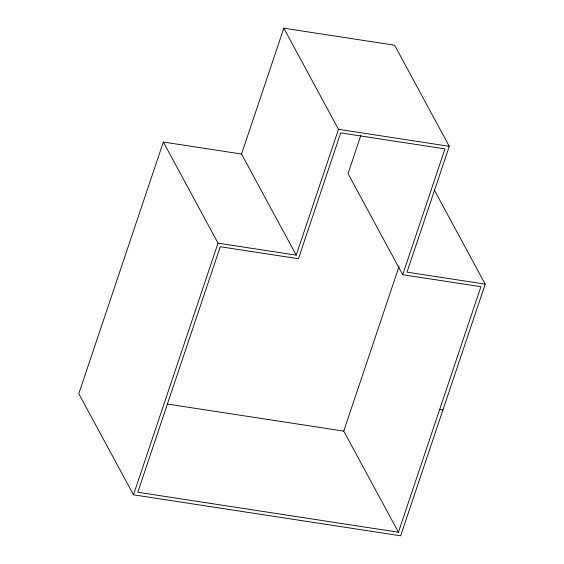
<?xml version="1.0" encoding="UTF-8"?>
<svg xmlns="http://www.w3.org/2000/svg" width="564" height="564" viewBox="0 0 564 564"><rect width="100%" height="100%" fill="white"/><g stroke="black" fill="none" stroke-linecap="round" stroke-linejoin="round"><path stroke-width="0.85" d="M163.348 142.036L218.021 243.154L296.22 255.154L241.54 154.028L163.348 142.036L78.805 393.7L133.485 494.818L400.651 535.8L485.195 284.136L434.273 189.962M241.54 154.028L283.812 28.2L394.589 45.19L449.268 146.316L406.996 272.144L485.195 284.136M133.485 494.818L218.021 243.154M296.22 255.154L338.485 129.318L283.812 28.2M360.911 135.261L348.03 173.592L402.71 274.71L480.902 286.709L398.431 532.233L137.771 492.252L220.249 246.729L298.448 258.721L340.712 132.892L444.975 148.882L402.71 274.71M398.431 532.233L343.751 431.107L399.016 266.596M338.485 129.318L449.268 146.316M439.666 409.471L442.923 409.972M167.374 404.057L343.751 431.107"/></g></svg>
